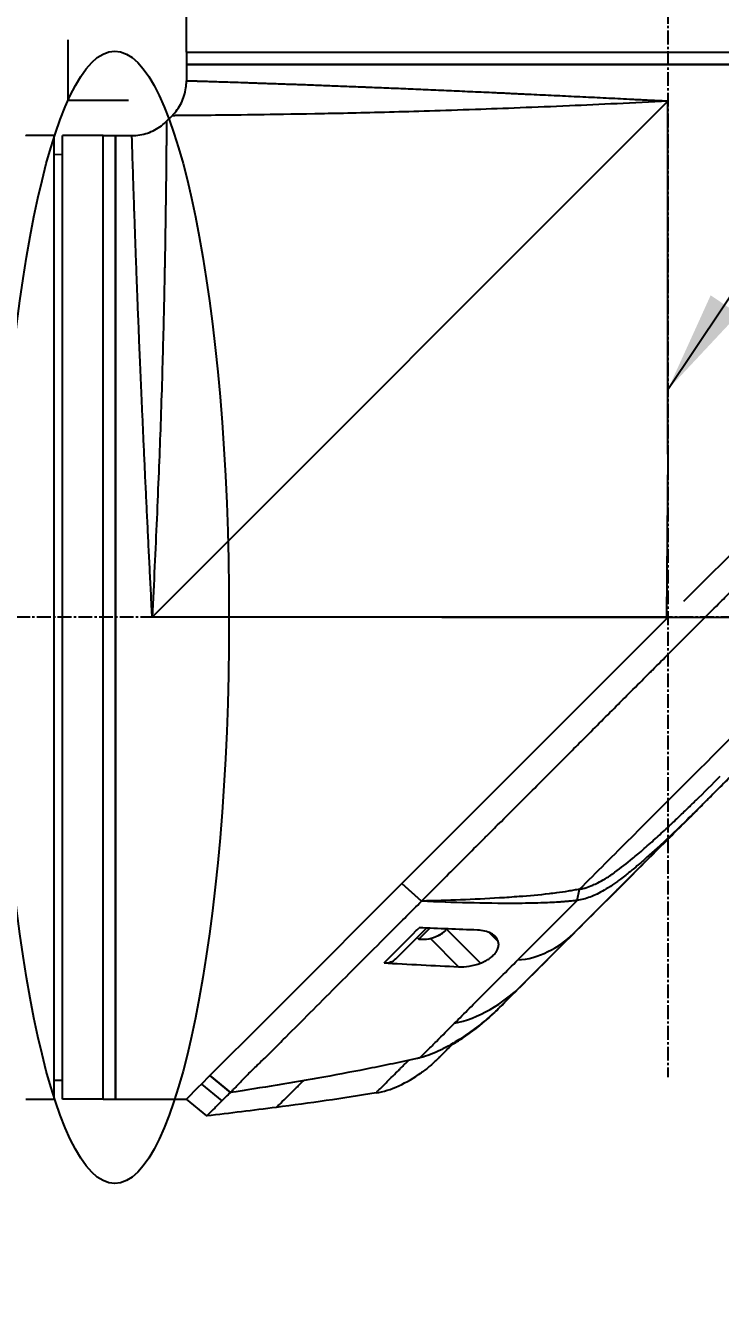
# Model space of a CAD drawing. Header units: millimetres. Extents: x 0 to 4378, y 0 to 2376.
# Drawn here: x 1566.3 to 1651.5, y 1111.5 to 1268.9 of the extents above; entities that cross this region are included whole.
import ezdxf

# ---------------------------------------------------------------- set-up
doc = ezdxf.new("R2010")
doc.units = ezdxf.units.MM
doc.header["$LTSCALE"] = 0.2
doc.linetypes.add('CENTER2', pattern=[1.125, 0.75, -0.125, 0.125, -0.125])
doc.layers.add('02_Center Line', color=1, linetype='CENTER2')
doc.layers.add('13_After Rev.Num.', color=6, linetype='Continuous')
doc.styles.add('Rainbow-5.0 Style', font='malgunsl.ttf')
doc.dimstyles.new('Rainbow-5.0 Style', dxfattribs={"dimtxt": 4, "dimasz": 2.5, "dimexe": 1, "dimexo": 1, "dimgap": 1, "dimtad": 1, "dimdsep": 46, "dimtxsty": 'Rainbow-5.0 Style', "dimcen": 0, "dimclrd": 251, "dimclre": 251, "dimclrt": 7, "dimazin": 3, "dimtp": 0.1, "dimtm": 0.1, "dimtfac": 0.61, "dimtmove": 0, "dimatfit": 3, "dimfxl": 1, "dimlwd": -1, "dimlwe": -1, "dimarcsym": 1})

# ---------------------------------------------------------------- blocks, each defined once
blk = doc.blocks.new('*D120')
at = {"color": 251, "linetype": 'ByBlock', "transparency": 16777216}
for p, q in [((1617.45, 1196.46), (1769.2, 1196.46)), ((1765.2, 781.46), (1765.2, 1186.46)), ((1617.45, 771.46), (1769.2, 771.46))]:
    blk.add_line(p, q, dxfattribs=at)
at = {"color": 251, "transparency": 16777216}
for points in [[(1763.53, 1186.46), (1766.87, 1186.46), (1765.2, 1196.46)], [(1763.53, 781.46), (1766.87, 781.46), (1765.2, 771.46)]]:
    blk.add_solid(points, dxfattribs=at)
at = {"layer": 'Defpoints', "color": 0, "transparency": 16777216}
for p in [(1613.45, 1196.46), (1765.2, 1196.46), (1613.45, 771.46)]:
    blk.add_point(p, dxfattribs=at)
at = {"color": 7, "transparency": 16777216, "insert": (1752.93, 983.96), "char_height": 16, "attachment_point": 5, "rotation": 90, "style": 'Rainbow-5.0 Style'}
blk.add_mtext('425', dxfattribs=at)
blk = doc.blocks.new('*D121')
at = {"color": 251, "linetype": 'ByBlock', "transparency": 16777216}
for p, q in [((1699.24, 1588.46), (1769.2, 1588.46)), ((1765.2, 1206.46), (1765.2, 1578.46)), ((1617.36, 1196.46), (1769.2, 1196.46))]:
    blk.add_line(p, q, dxfattribs=at)
at = {"color": 251, "transparency": 16777216}
for points in [[(1763.53, 1578.46), (1766.87, 1578.46), (1765.2, 1588.46)], [(1763.53, 1206.46), (1766.87, 1206.46), (1765.2, 1196.46)]]:
    blk.add_solid(points, dxfattribs=at)
at = {"layer": 'Defpoints', "color": 0, "transparency": 16777216}
for p in [(1695.24, 1588.46), (1765.2, 1588.46), (1613.36, 1196.46)]:
    blk.add_point(p, dxfattribs=at)
at = {"color": 7, "transparency": 16777216, "insert": (1752.92, 1392.46), "char_height": 16, "attachment_point": 5, "rotation": 90, "style": 'Rainbow-5.0 Style'}
blk.add_mtext('392', dxfattribs=at)
blk = doc.blocks.new('*D126')
at = {"color": 251, "linetype": 'ByBlock', "transparency": 16777216}
for p, q in [((1649.05, 1699.16), (1818.7, 1699.16)), ((1814.7, 781.46), (1814.7, 1689.16)), ((1649.05, 771.46), (1818.7, 771.46))]:
    blk.add_line(p, q, dxfattribs=at)
at = {"color": 251, "transparency": 16777216}
for points in [[(1813.03, 1689.16), (1816.36, 1689.16), (1814.7, 1699.16)], [(1813.03, 781.46), (1816.36, 781.46), (1814.7, 771.46)]]:
    blk.add_solid(points, dxfattribs=at)
at = {"layer": 'Defpoints', "color": 0, "transparency": 16777216}
for p in [(1645.05, 1699.16), (1814.7, 1699.16), (1645.05, 771.46)]:
    blk.add_point(p, dxfattribs=at)
at = {"color": 7, "transparency": 16777216, "insert": (1802.42, 1235.31), "char_height": 16, "attachment_point": 5, "rotation": 90, "style": 'Rainbow-5.0 Style'}
blk.add_mtext('927.7', dxfattribs=at)
blk = doc.blocks.new('*D127')
at = {"color": 251, "linetype": 'ByBlock', "transparency": 16777216}
for p, q in [((1496.65, 1260.07), (1496.65, 1396.68)), ((1645.05, 1395.45), (1645.05, 1388.68)), ((1635.05, 1392.68), (1506.65, 1392.68))]:
    blk.add_line(p, q, dxfattribs=at)
at = {"color": 251, "transparency": 16777216}
for points in [[(1506.65, 1394.35), (1506.65, 1391.02), (1496.65, 1392.68)], [(1635.05, 1394.35), (1635.05, 1391.02), (1645.05, 1392.68)]]:
    blk.add_solid(points, dxfattribs=at)
at = {"layer": 'Defpoints', "color": 0, "transparency": 16777216}
for p in [(1645.05, 1399.45), (1496.65, 1392.68), (1496.65, 1256.07)]:
    blk.add_point(p, dxfattribs=at)
at = {"color": 7, "transparency": 16777216, "insert": (1570.85, 1405), "char_height": 16, "attachment_point": 5, "style": 'Rainbow-5.0 Style'}
blk.add_mtext('148.4', dxfattribs=at)
blk = doc.blocks.new('A$C51789057')
for p, q in [((-59, 663.4), (-59, 668.4)), ((-59, 663.4), (59, 663.4)), ((-59, 663.4), (-59, 661.9)), ((-59, 663.4), (59, 663.4)), ((59, 661.9), (-59, 661.9)), ((-59, 661.9), (-59, 659.89)), ((-59, 661.9), (59, 661.9)), ((-63.2, 594.2), (0, 657.4)), ((-3.08, 657.25), (-3.08, 657.25)), ((-1.5, 657.33), (-1.5, 657.33)), ((0, 614.2), (0, 657.4)), ((-61.44, 654.96), (-60.76, 655.64)), ((-75.2, 653.2), (-78.2, 653.2)), ((-75.2, 535.2), (-75.2, 653.2)), ((-74.2, 535.2), (-74.2, 653.2)), ((-69.2, 653.2), (-74.2, 653.2)), ((-69.2, 535.2), (-69.2, 653.2)), ((-69.2, 653.2), (-67.7, 653.2)), ((-69.2, 535.2), (-69.2, 653.2)), ((-67.7, 653.2), (-67.7, 535.2)), ((-67.7, 653.2), (-65.69, 653.2)), ((-67.7, 535.2), (-67.7, 653.2)), ((-75.2, 650.9), (-74.2, 650.91)), ((1.96, 596.16), (32.6, 626.8)), ((0, 614.2), (-0.17, 594.2)), ((-0.17, 594.2), (-63.2, 594.2)), ((-22.67, 571.53), (-0.18, 594.02)), ((-0.18, 594.02), (0, 594.2)), ((-0.18, 594.03), (0, 594.2)), ((-0.18, 594.03), (-0.17, 594.2)), ((-0.18, 594.02), (-0.18, 594.03)), ((13.58, 580.61), (-20.62, 546.4)), ((-29.99, 564.21), (-22.67, 571.53)), ((-49.41, 544.79), (-29.99, 564.21)), ((-30.19, 559.42), (-32.62, 561.58)), ((-32.61, 561.59), (-30.18, 559.44)), ((-11.11, 559.52), (-10.83, 560.89)), ((-30.19, 559.42), (-30.18, 559.44)), ((-29.49, 560.14), (-29.49, 560.14)), ((-33.35, 552.37), (-29.58, 556.13)), ((-30.51, 554.78), (-29.17, 556.12)), ((-27.24, 555.84), (-27.24, 555.83)), ((-27.17, 556.04), (-22.97, 551.84)), ((-30.72, 554.99), (-30.51, 554.78)), ((-29.13, 554.88), (-25.65, 551.4)), ((-21.89, 555.59), (-20.78, 554.48)), ((-20.62, 546.4), (-20.62, 546.4)), ((-21.88, 545.2), (-21.91, 545.22)), ((-56.12, 538.08), (-49.41, 544.79)), ((-50.43, 539.23), (-50.43, 539.23)), ((-28.28, 540.03), (-28.28, 540.03)), ((-75.2, 537.5), (-74.2, 537.49)), ((-57.51, 536.69), (-57.17, 537.03)), ((-57.17, 537.03), (-56.13, 538.07)), ((-57.17, 537.03), (-54.68, 534.96)), ((-56.12, 538.08), (-56.13, 538.07)), ((-53.62, 535.99), (-56.13, 538.07)), ((-56.12, 538.08), (-53.61, 535.98)), ((-59, 535.2), (-57.52, 536.68)), ((-53.62, 535.99), (-53.62, 535.99)), ((-78.2, 535.2), (-75.2, 535.2)), ((-69.2, 535.2), (-74.2, 535.2)), ((-69.2, 535.2), (-67.7, 535.2)), ((-67.7, 535.2), (-59, 535.2)), ((-56.51, 533.13), (-59, 535.2))]:
    blk.add_line(p, q)
blk.add_arc((-30.14, 559.28), 4.52, 265.2393, 296.2367)
for centre, major_axis, ratio, start_param, end_param in [((4.01, 595.88), (-2.1, 2.14), 0.047046, 2.123062, 2.123097), ((23.1, 590.11), (62.48, 62.48), 0.000096, 1.878262, 1.948843), ((18.89, 589.5), (60.21, 60.19), 0.000118, 2.092388, 2.238245), ((-30.15, 559.26), (3.19, -3.19), 0.997423, 5.964226, 6.202632), ((-30.12, 559.3), (3.19, -3.19), 0.997423, 5.955485, 6.202632), ((-30.39, 559.03), (3.19, -3.19), 0.071747, 0.080554, 0.290609), ((-31.16, 558.26), (3.03, -3.03), 0.071747, 6.258817, 6.367971), ((-35.47, 554.5), (2.12, -2.13), 0.723628, 5.609776, 6.285676), ((261.62, 828.68), (290.94, 290.97), 0.00001, 3.386634, 3.421382), ((-34.85, 565.63), (10.42, 25.63), 0.82656, 4.179952, 4.245343)]:
    blk.add_ellipse(centre, major_axis=major_axis, ratio=ratio, start_param=start_param, end_param=end_param)
for points, knots in [([(-60.76, 655.64), (-60.3, 656.1), (-59.91, 656.64), (-59.34, 657.79), (-59.15, 658.42), (-59.02, 659.33), (-59, 659.61), (-59, 659.89)], [0, 0, 0, 0, 0.1945418, 0.1945418, 0.385603, 0.385603, 0.4694914, 0.4694914, 0.4694914, 0.4694914]), ([(0, 657.4), (-0.01, 657.4), (-0.04, 657.4), (-0.11, 657.41), (-0.21, 657.41), (-0.36, 657.42), (-0.55, 657.43), (-0.79, 657.44), (-1.09, 657.45), (-1.58, 657.48), (-2.18, 657.51), (-2.91, 657.54), (-3.63, 657.58), (-4.59, 657.63), (-5.79, 657.69), (-7.22, 657.76), (-8.65, 657.83), (-10.07, 657.9), (-11.96, 657.99), (-13.84, 658.08), (-15.7, 658.17), (-16.86, 658.22), (-17.78, 658.27), (-18.47, 658.3), (-19.16, 658.33), (-19.85, 658.37), (-20.54, 658.4), (-21.45, 658.44), (-22.57, 658.49), (-23.9, 658.55), (-25.65, 658.63), (-27.8, 658.72), (-29.88, 658.81), (-31.52, 658.88), (-32.73, 658.94), (-33.92, 658.99), (-35.1, 659.03), (-36.07, 659.07), (-36.83, 659.1), (-37.59, 659.13), (-38.52, 659.17), (-39.6, 659.21), (-40.66, 659.25), (-42.04, 659.31), (-43.7, 659.37), (-45.27, 659.43), (-46.47, 659.47), (-47.35, 659.5), (-48.2, 659.53), (-49.02, 659.56), (-49.68, 659.58), (-50.2, 659.6), (-50.71, 659.62), (-51.32, 659.64), (-52.25, 659.67), (-53.34, 659.71), (-54.51, 659.74), (-55.55, 659.78), (-56.31, 659.8), (-56.85, 659.82), (-57.16, 659.83), (-57.39, 659.84), (-57.55, 659.84), (-57.71, 659.85), (-57.91, 659.85), (-58.13, 659.86), (-58.44, 659.87), (-58.68, 659.88), (-58.84, 659.88), (-58.93, 659.88), (-58.98, 659.88), (-59, 659.89), (-59, 659.89), (-59, 659.89), (-59, 659.89)], [-0.0000644, -0.0000644, -0.0000644, -0.0000644, -0.0000148, 0.0000348, 0.000134, 0.0003324, 0.0005308, 0.0007292, 0.001126, 0.0015228, 0.0023163, 0.0031099, 0.0039035, 0.0046971, 0.0062842, 0.0078714, 0.0094585, 0.0110457, 0.0126328, 0.0158071, 0.0173942, 0.0189814, 0.019775, 0.0205685, 0.0213621, 0.0221557, 0.0229493, 0.0237428, 0.02533, 0.0269171, 0.0285043, 0.0316786, 0.0348529, 0.03644, 0.0380272, 0.0396143, 0.0412015, 0.0427886, 0.0435822, 0.0443758, 0.0459629, 0.04755, 0.0491372, 0.0507243, 0.0538986, 0.0570729, 0.0586601, 0.0602472, 0.0618344, 0.0634215, 0.0650087, 0.0658022, 0.0665958, 0.068183, 0.0697701, 0.0729444, 0.0761187, 0.079293, 0.0824673, 0.0840544, 0.0856416, 0.0864352, 0.0872287, 0.0880223, 0.0888159, 0.090403, 0.0919902, 0.0951645, 0.0967516, 0.0983388, 0.0999259, 0.1007195, 0.1015131, 0.1015159, 0.1015159, 0.1015159, 0.1015159]), ([(0, 657.4), (-4.27, 657.19), (-8.31, 657.01), (-12.07, 656.84), (-16.28, 656.66), (-20.13, 656.51), (-23.59, 656.39), (-27.61, 656.24), (-31.1, 656.14), (-34.12, 656.06), (-37.47, 655.97), (-40.23, 655.91), (-42.51, 655.87), (-42.77, 655.87), (-43.02, 655.86), (-43.26, 655.86), (-46.11, 655.8), (-48.37, 655.77), (-50.19, 655.75), (-50.37, 655.75), (-50.54, 655.74), (-50.72, 655.74), (-52.94, 655.71), (-54.64, 655.69), (-55.96, 655.68), (-56.05, 655.68), (-56.14, 655.68), (-56.23, 655.68), (-56.89, 655.67), (-57.49, 655.67), (-58.03, 655.66), (-58.38, 655.66), (-58.97, 655.66), (-59.54, 655.65), (-59.57, 655.65), (-59.59, 655.65), (-59.62, 655.65), (-60.09, 655.65), (-60.32, 655.65), (-60.45, 655.64), (-60.67, 655.64), (-60.76, 655.64), (-60.76, 655.64), (-60.76, 655.64), (-60.76, 655.64), (-60.76, 655.64)], [0, 0, 0, 0, 0.0513847, 0.0513847, 0.0513847, 0.1089687, 0.1089687, 0.1089687, 0.1757473, 0.1757473, 0.1757473, 0.25, 0.25, 0.25, 0.2549863, 0.2549863, 0.2549863, 0.3125, 0.3125, 0.3125, 0.3170092, 0.3170092, 0.3170092, 0.375, 0.375, 0.375, 0.3786541, 0.3786541, 0.3786541, 0.40625, 0.40625, 0.40625, 0.4375, 0.4375, 0.4375, 0.4390424, 0.4390424, 0.4390424, 0.46875, 0.46875, 0.46875, 0.5, 0.5, 0.5, 0.5000148, 0.5000148, 0.5000148, 0.5000148]), ([(-65.69, 653.2), (-65.04, 653.2), (-64.38, 653.31), (-63.16, 653.72), (-62.58, 654.02), (-61.85, 654.58), (-61.64, 654.76), (-61.44, 654.96)], [0, 0, 0, 0, 0.1945418, 0.1945418, 0.385603, 0.385603, 0.4694914, 0.4694914, 0.4694914, 0.4694914]), ([(-61.44, 654.96), (-61.44, 654.96), (-61.44, 654.87), (-61.44, 654.66), (-61.45, 654.52), (-61.45, 654.29), (-61.45, 653.82), (-61.45, 653.8), (-61.45, 653.78), (-61.45, 653.77), (-61.46, 653.19), (-61.46, 652.6), (-61.46, 652.29), (-61.47, 651.73), (-61.47, 651.11), (-61.48, 650.43), (-61.48, 650.37), (-61.48, 650.31), (-61.48, 650.26), (-61.49, 648.92), (-61.51, 647.18), (-61.54, 644.92), (-61.54, 644.8), (-61.54, 644.68), (-61.55, 644.56), (-61.57, 642.72), (-61.6, 640.4), (-61.66, 637.46), (-61.66, 637.3), (-61.66, 637.13), (-61.67, 636.96), (-61.71, 634.65), (-61.77, 631.82), (-61.86, 628.32), (-61.93, 625.32), (-62.04, 621.82), (-62.18, 617.8), (-62.19, 617.6), (-62.2, 617.41), (-62.2, 617.21), (-62.32, 613.87), (-62.47, 610.22), (-62.64, 606.27), (-62.8, 602.49), (-62.99, 598.44), (-63.2, 594.2)], [0.5000431, 0.5000431, 0.5000431, 0.5000431, 0.53125, 0.53125, 0.53125, 0.5614637, 0.5614637, 0.5614637, 0.5625, 0.5625, 0.5625, 0.59375, 0.59375, 0.59375, 0.6225557, 0.6225557, 0.6225557, 0.625, 0.625, 0.625, 0.6844623, 0.6844623, 0.6844623, 0.6875, 0.6875, 0.6875, 0.7466289, 0.7466289, 0.7466289, 0.75, 0.75, 0.75, 0.8157706, 0.8157706, 0.8157706, 0.8722986, 0.8722986, 0.8722986, 0.875, 0.875, 0.875, 0.9388377, 0.9388377, 0.9388377, 1, 1, 1, 1]), ([(-78.2, 653.2), (-78.26, 653.2), (-78.31, 653.2), (-78.37, 653.2), (-78.42, 653.2), (-78.47, 653.2), (-78.51, 653.2), (-78.56, 653.2), (-78.59, 653.2), (-78.62, 653.2), (-78.65, 653.2), (-78.68, 653.2), (-78.69, 653.2), (-78.7, 653.2), (-78.7, 653.2), (-78.7, 653.2), (-78.7, 653.2), (-78.7, 653.2), (-78.7, 653.2)], [0, 0, 0, 0, 0.1074676, 0.1074676, 0.1074676, 0.2149351, 0.2149351, 0.2149351, 0.3224051, 0.3224051, 0.3224051, 0.4298767, 0.4298767, 0.4298767, 0.5, 0.5, 0.5, 0.5001155, 0.5001155, 0.5001155, 0.5001155]), ([(-63.2, 594.2), (-63.21, 594.32), (-63.21, 594.44), (-63.22, 594.56), (-63.22, 594.69), (-63.23, 594.81), (-63.24, 594.93), (-63.25, 595.17), (-63.26, 595.41), (-63.27, 595.66), (-63.29, 596.14), (-63.32, 596.62), (-63.34, 597.11), (-63.37, 597.59), (-63.39, 598.07), (-63.41, 598.55), (-63.44, 599.03), (-63.46, 599.51), (-63.49, 599.99), (-63.53, 600.95), (-63.58, 601.9), (-63.63, 602.85), (-63.68, 603.8), (-63.72, 604.74), (-63.77, 605.69), (-63.81, 606.63), (-63.86, 607.56), (-63.9, 608.5), (-63.95, 609.43), (-63.99, 610.36), (-64.04, 611.29), (-64.06, 611.75), (-64.08, 612.21), (-64.1, 612.67), (-64.12, 613.13), (-64.14, 613.59), (-64.17, 614.05), (-64.21, 614.97), (-64.25, 615.87), (-64.29, 616.76), (-64.33, 617.66), (-64.37, 618.54), (-64.41, 619.41), (-64.45, 620.28), (-64.49, 621.14), (-64.52, 621.98), (-64.56, 622.83), (-64.6, 623.66), (-64.63, 624.49), (-64.67, 625.31), (-64.7, 626.13), (-64.74, 626.93), (-64.77, 627.73), (-64.8, 628.52), (-64.83, 629.3), (-64.85, 629.69), (-64.86, 630.07), (-64.88, 630.45), (-64.9, 630.84), (-64.91, 631.22), (-64.93, 631.59), (-64.96, 632.35), (-64.98, 633.08), (-65.01, 633.8), (-65.04, 634.51), (-65.07, 635.21), (-65.09, 635.89), (-65.12, 636.57), (-65.14, 637.24), (-65.17, 637.88), (-65.19, 638.53), (-65.21, 639.15), (-65.24, 639.76), (-65.26, 640.38), (-65.28, 640.97), (-65.3, 641.54), (-65.32, 642.12), (-65.34, 642.68), (-65.36, 643.22), (-65.37, 643.49), (-65.38, 643.75), (-65.39, 644.01), (-65.4, 644.27), (-65.4, 644.53), (-65.41, 644.78), (-65.43, 645.28), (-65.45, 645.76), (-65.46, 646.21), (-65.48, 646.67), (-65.49, 647.1), (-65.5, 647.51), (-65.52, 647.93), (-65.53, 648.32), (-65.54, 648.68), (-65.55, 649.05), (-65.57, 649.4), (-65.58, 649.72), (-65.59, 650.05), (-65.6, 650.35), (-65.61, 650.63), (-65.61, 650.92), (-65.62, 651.18), (-65.63, 651.41), (-65.64, 651.65), (-65.64, 651.86), (-65.65, 652.06), (-65.66, 652.25), (-65.66, 652.41), (-65.67, 652.56), (-65.67, 652.7), (-65.67, 652.82), (-65.68, 652.91), (-65.68, 653.01), (-65.68, 653.08), (-65.68, 653.13), (-65.68, 653.15), (-65.68, 653.17), (-65.68, 653.18), (-65.69, 653.19), (-65.69, 653.2), (-65.69, 653.2), (-65.69, 653.2), (-65.69, 653.2), (-65.69, 653.2)], [-0.00006369, -0.00006369, -0.00006369, -0.00006369, 0.00029651, 0.00029651, 0.00029651, 0.00065671, 0.00065671, 0.00065671, 0.00137712, 0.00137712, 0.00137712, 0.00281792, 0.00281792, 0.00281792, 0.00425873, 0.00425873, 0.00425873, 0.00569954, 0.00569954, 0.00569954, 0.00858115, 0.00858115, 0.00858115, 0.01146277, 0.01146277, 0.01146277, 0.01434438, 0.01434438, 0.01434438, 0.017226, 0.017226, 0.017226, 0.0186668, 0.0186668, 0.0186668, 0.02010761, 0.02010761, 0.02010761, 0.02298922, 0.02298922, 0.02298922, 0.02587084, 0.02587084, 0.02587084, 0.02875245, 0.02875245, 0.02875245, 0.03163407, 0.03163407, 0.03163407, 0.03451568, 0.03451568, 0.03451568, 0.0373973, 0.0373973, 0.0373973, 0.0388381, 0.0388381, 0.0388381, 0.04027891, 0.04027891, 0.04027891, 0.04316053, 0.04316053, 0.04316053, 0.04604214, 0.04604214, 0.04604214, 0.04892569, 0.04892569, 0.04892569, 0.05180537, 0.05180537, 0.05180537, 0.05468698, 0.05468698, 0.05468698, 0.0575686, 0.0575686, 0.0575686, 0.0590094, 0.0590094, 0.0590094, 0.06045021, 0.06045021, 0.06045021, 0.06333183, 0.06333183, 0.06333183, 0.06621344, 0.06621344, 0.06621344, 0.06909505, 0.06909505, 0.06909505, 0.07197667, 0.07197667, 0.07197667, 0.07485819, 0.07485819, 0.07485819, 0.0777399, 0.0777399, 0.0777399, 0.08062151, 0.08062151, 0.08062151, 0.08350313, 0.08350313, 0.08350313, 0.08638474, 0.08638474, 0.08638474, 0.08926636, 0.08926636, 0.08926636, 0.09070485, 0.09070485, 0.09070485, 0.09214797, 0.09214797, 0.09214797, 0.09214861, 0.09214861, 0.09214861, 0.09214861]), ([(-30.18, 559.44), (-29.02, 560.61), (-27.74, 561.89), (-26.35, 563.28), (-25.23, 564.41), (-23.92, 565.71), (-22.41, 567.22), (-22.23, 567.4), (-21.85, 567.78), (-21.26, 568.37), (-21.01, 568.61), (-20.73, 568.9), (-20.41, 569.21), (-19.59, 570.04), (-18.91, 570.71), (-18.4, 571.22), (-17.33, 572.28), (-15.98, 573.64), (-14.33, 575.29), (-13.53, 576.09), (-12.73, 576.89), (-11.94, 577.68), (-11.36, 578.26), (-10.79, 578.84), (-10.21, 579.41), (-8.84, 580.79), (-7.45, 582.18), (-6.07, 583.56), (-5.57, 584.07), (-4.97, 584.66), (-4.28, 585.35), (-3.47, 586.17), (-2.85, 586.78), (-2.44, 587.2), (-2.18, 587.46), (-2, 587.64), (-1.9, 587.74), (-1.2, 588.43), (-0.51, 589.13), (0.19, 589.83), (1.12, 590.77), (1.82, 591.46), (2.28, 591.92), (2.3, 591.94), (2.32, 591.97), (2.34, 591.99), (3.71, 593.36), (5.08, 594.72), (6.46, 596.1), (6.69, 596.33), (6.91, 596.55), (7.13, 596.78), (8.42, 598.06), (9.59, 599.24), (10.63, 600.27), (10.91, 600.55), (11.37, 601.01), (12.03, 601.67), (12.24, 601.88), (12.47, 602.1), (12.71, 602.35), (13.58, 603.21), (14.27, 603.9), (14.78, 604.42), (16.31, 605.94), (17.68, 607.31), (18.9, 608.53), (19.64, 609.26), (20.43, 610.05), (21.27, 610.89), (21.82, 611.44), (22.39, 612.01), (22.97, 612.6), (23.65, 613.27), (24.32, 613.95), (24.99, 614.61), (25.66, 615.28), (26.32, 615.95), (26.98, 616.61), (27.38, 617.01), (27.77, 617.4), (28.13, 617.77), (29.21, 618.84), (30.13, 619.77), (30.92, 620.55), (32.15, 621.79), (33.44, 623.07), (34.75, 624.39)], [-1, -1, -1, -1, -0.9375, -0.9375, -0.9375, -0.875, -0.875, -0.875, -0.8528979, -0.8528979, -0.8528979, -0.84375, -0.84375, -0.84375, -0.8125, -0.8125, -0.8125, -0.75, -0.75, -0.75, -0.7138981, -0.7138981, -0.7138981, -0.6875, -0.6875, -0.6875, -0.625, -0.625, -0.625, -0.5982143, -0.5982143, -0.5982143, -0.5763525, -0.5763525, -0.5763525, -0.5625, -0.5625, -0.5625, -0.53125, -0.53125, -0.53125, -0.5, -0.5, -0.5, -0.4990096, -0.4990096, -0.4990096, -0.4375, -0.4375, -0.4375, -0.4283694, -0.4283694, -0.4283694, -0.375, -0.375, -0.375, -0.3512462, -0.3512462, -0.3512462, -0.34375, -0.34375, -0.34375, -0.3125, -0.3125, -0.3125, -0.25, -0.25, -0.25, -0.2121786, -0.2121786, -0.2121786, -0.1875, -0.1875, -0.1875, -0.15625, -0.15625, -0.15625, -0.125, -0.125, -0.125, -0.1091039, -0.1091039, -0.1091039, -0.0625, -0.0625, -0.0625, 0, 0, 0, 0]), ([(-10.83, 560.89), (-8.74, 562.98), (-6.62, 565.1), (-4.47, 567.25), (-2.32, 569.4), (-0.15, 571.57), (2.04, 573.76), (4.23, 575.95), (6.43, 578.15), (8.64, 580.36), (9.74, 581.46), (10.84, 582.56), (11.95, 583.67), (13.06, 584.78), (14.18, 585.9), (15.26, 586.98), (16.34, 588.06), (17.38, 589.1), (18.43, 590.14), (20.42, 592.14), (22.43, 594.15), (24.4, 596.12), (25.91, 597.63), (27.41, 599.13), (28.9, 600.62), (30.38, 602.1), (31.85, 603.57), (33.3, 605.02)], [0, 0, 0, 0, 0.1448174, 0.1448174, 0.1448174, 0.2896349, 0.2896349, 0.2896349, 0.4344523, 0.4344523, 0.4344523, 0.506861, 0.506861, 0.506861, 0.5792697, 0.5792697, 0.5792697, 0.6516784, 0.6516784, 0.6516784, 0.7896349, 0.7896349, 0.7896349, 0.8948175, 0.8948175, 0.8948175, 1, 1, 1, 1]), ([(13.58, 580.61), (12.02, 579.04), (10.45, 577.47), (8.49, 575.52), (8.1, 575.12), (7.08, 574.1), (6.53, 573.55), (5.65, 572.68), (5.36, 572.38), (4.91, 571.93), (4.77, 571.79), (4.48, 571.5), (4.33, 571.36), (4.19, 571.21)], [-1.142804, -1.142804, -1.142804, -1.142804, -0.592912, -0.592912, -0.45543, -0.45543, -0.23364, -0.23364, -0.121763, -0.121763, -0.062324, -0.062324, -0.00003, -0.00003, -0.00003, -0.00003]), ([(-10.83, 560.89), (-10.74, 560.91), (-10.64, 560.92), (-10.46, 560.96), (-10.36, 560.99), (-10.2, 561.03), (-10.13, 561.05), (-9.78, 561.16), (-9.5, 561.27), (-9.01, 561.48), (-8.8, 561.57), (-8.3, 561.83), (-8, 562), (-7.62, 562.23), (-7.53, 562.28), (-7.24, 562.46), (-7.04, 562.6), (-6.72, 562.82), (-6.6, 562.9), (-5.76, 563.5), (-5.04, 564.07), (-4.11, 564.84), (-3.9, 565.02), (-3.16, 565.64), (-2.65, 566.09), (-1.62, 567), (-1.12, 567.46), (-0.09, 568.4), (0.43, 568.89), (1.15, 569.57), (1.35, 569.77), (1.73, 570.13), (1.92, 570.31), (2.53, 570.89), (2.86, 571.22), (3.21, 571.56), (3.33, 571.68), (4.37, 572.69), (5.54, 573.86), (6.42, 574.74)], [-1.416337, -1.416337, -1.416337, -1.416337, -1.398932, -1.398932, -1.380652, -1.380652, -1.367794, -1.367794, -1.313038, -1.313038, -1.272781, -1.272781, -1.213268, -1.213268, -1.196077, -1.196077, -1.154545, -1.154545, -1.130465, -1.130465, -0.980623, -0.980623, -0.935487, -0.935487, -0.825371, -0.825371, -0.71547, -0.71547, -0.6014, -0.6014, -0.556109, -0.556109, -0.516092, -0.516092, -0.424444, -0.424444, -0.373187, -0.373187, 0, 0, 0, 0]), ([(-11.62, 555.4), (-9.13, 557.9), (-6.54, 560.49), (-3.89, 563.13), (-1.25, 565.78), (1.46, 568.48), (4.19, 571.21)], [0, 0, 0, 0, 0.5000002, 0.5000002, 0.5000002, 0.9999991, 0.9999991, 0.9999991, 0.9999991]), ([(4.19, 571.21), (2.53, 569.55), (0.85, 567.91), (-1.1, 566.12), (-1.33, 565.91), (-1.98, 565.32), (-2.41, 564.94), (-3.06, 564.37), (-3.26, 564.19), (-3.68, 563.83), (-3.89, 563.65), (-4.46, 563.18), (-4.81, 562.9), (-5.38, 562.45), (-5.59, 562.29), (-5.96, 562.01), (-6.12, 561.89), (-6.46, 561.65), (-6.63, 561.53), (-7.13, 561.19), (-7.47, 560.97), (-8.38, 560.44), (-8.94, 560.15), (-10.04, 559.74), (-10.67, 559.58), (-11.11, 559.52)], [0, 0, 0, 0, 0.704884, 0.704884, 0.798881, 0.798881, 0.96881, 0.96881, 1.049234, 1.049234, 1.129494, 1.129494, 1.263271, 1.263271, 1.33961, 1.33961, 1.39992, 1.39992, 1.461242, 1.461242, 1.58275, 1.58275, 1.779675, 1.779675, 1.957146, 1.957146, 1.957146, 1.957146]), ([(-10.83, 560.89), (-11.06, 560.85), (-11.3, 560.81), (-11.76, 560.73), (-11.98, 560.69), (-12.7, 560.57), (-13.17, 560.5), (-13.95, 560.4), (-14.25, 560.36), (-15.79, 560.18), (-17.01, 560.07), (-19.03, 559.93), (-19.83, 559.87), (-23.79, 559.63), (-27.03, 559.52), (-30.18, 559.44)], [-2.328232, -2.328232, -2.328232, -2.328232, -2.236921, -2.236921, -2.146631, -2.146631, -1.979175, -1.979175, -1.86867, -1.86867, -1.427637, -1.427637, -1.135586, -1.135586, -0.000019, -0.000019, -0.000019, -0.000019]), ([(-53.61, 535.98), (-53.54, 536.05), (-53.47, 536.13), (-53.41, 536.21), (-53.37, 536.24), (-53.34, 536.28), (-53.3, 536.32), (-53.27, 536.36), (-53.23, 536.39), (-53.19, 536.43), (-53.04, 536.59), (-52.89, 536.74), (-52.73, 536.91), (-52.42, 537.23), (-52.09, 537.58), (-51.74, 537.94), (-51.39, 538.3), (-51.01, 538.67), (-50.62, 539.05), (-50.23, 539.43), (-49.82, 539.82), (-49.4, 540.22), (-49.19, 540.43), (-48.97, 540.64), (-48.76, 540.85), (-48.65, 540.95), (-48.54, 541.06), (-48.43, 541.17), (-48.32, 541.28), (-48.21, 541.39), (-48.1, 541.5), (-47.66, 541.95), (-47.21, 542.4), (-46.75, 542.87), (-45.82, 543.8), (-44.84, 544.78), (-43.83, 545.79), (-41.8, 547.82), (-39.62, 550), (-37.33, 552.29), (-36.19, 553.43), (-35.02, 554.6), (-33.83, 555.79), (-32.64, 556.98), (-31.43, 558.2), (-30.19, 559.42)], [0, 0, 0, 0, 0.015625, 0.015625, 0.015625, 0.023438, 0.023438, 0.023438, 0.03125, 0.03125, 0.03125, 0.0625, 0.0625, 0.0625, 0.125, 0.125, 0.125, 0.1875, 0.1875, 0.1875, 0.25, 0.25, 0.25, 0.28125, 0.28125, 0.28125, 0.296875, 0.296875, 0.296875, 0.3125, 0.3125, 0.3125, 0.375, 0.375, 0.375, 0.5, 0.5, 0.5, 0.75, 0.75, 0.75, 0.875, 0.875, 0.875, 1, 1, 1, 1]), ([(-11.11, 559.52), (-11.2, 559.51), (-11.37, 559.49), (-11.43, 559.48), (-11.44, 559.48), (-11.6, 559.46), (-11.72, 559.45), (-11.87, 559.44), (-11.91, 559.43), (-12.03, 559.42), (-12.13, 559.41), (-12.34, 559.4), (-12.46, 559.39), (-12.75, 559.36), (-12.91, 559.35), (-13.17, 559.33), (-13.26, 559.33), (-14.1, 559.27), (-14.83, 559.24), (-16.05, 559.2), (-16.53, 559.18), (-17.57, 559.17), (-18.15, 559.16), (-20.6, 559.15), (-22.58, 559.18), (-26.34, 559.27), (-28.24, 559.34), (-30.19, 559.42)], [-2.292528, -2.292528, -2.292528, -2.292528, -2.286102, -2.286102, -2.268778, -2.268778, -2.21392, -2.21392, -2.200352, -2.200352, -2.166284, -2.166284, -2.122718, -2.122718, -2.066862, -2.066862, -2.035032, -2.035032, -1.780722, -1.780722, -1.611184, -1.611184, -1.416336, -1.416336, -0.709611, -0.709611, -0.000052, -0.000052, -0.000052, -0.000052]), ([(-34.78, 551.87), (-34.59, 552.06), (-34.39, 552.26), (-34.2, 552.45), (-33.1, 553.55), (-31.97, 554.68), (-30.83, 555.82), (-30.71, 555.94), (-30.6, 556.05), (-30.48, 556.17)], [0, 0, 0, 0, 0.000971552, 0.000971552, 0.000971552, 0.006478779, 0.006478779, 0.006478779, 0.007034679, 0.007034679, 0.007034679, 0.007034679]), ([(-23.34, 555.89), (-24.54, 555.93), (-25.71, 555.98), (-28.08, 556.07), (-29.3, 556.12), (-30.48, 556.17)], [0.000001, 0.000001, 0.000001, 0.000001, 0.4349359, 0.4349359, 0.8581097, 0.8581097, 0.8581097, 0.8581097]), ([(-20.78, 554.48), (-20.84, 554.69), (-20.95, 554.88), (-21.25, 555.22), (-21.44, 555.37), (-21.9, 555.61), (-22.15, 555.7), (-22.71, 555.83), (-23.02, 555.88), (-23.34, 555.89)], [-0.4713906, -0.4713906, -0.4713906, -0.4713906, -0.3552717, -0.3552717, -0.2348479, -0.2348479, -0.1171972, -0.1171972, 0, 0, 0, 0]), ([(-22.97, 551.84), (-22.78, 551.91), (-22.6, 551.99), (-22.26, 552.16), (-22.11, 552.25), (-21.81, 552.45), (-21.67, 552.55), (-21.4, 552.79), (-21.28, 552.91), (-21.01, 553.25), (-20.89, 553.45), (-20.77, 553.81), (-20.74, 553.96), (-20.73, 554.23), (-20.75, 554.36), (-20.78, 554.48)], [0.000001, 0.000001, 0.000001, 0.000001, 0.0601566, 0.0601566, 0.1139936, 0.1139936, 0.1696633, 0.1696633, 0.2316702, 0.2316702, 0.3255714, 0.3255714, 0.3976261, 0.3976261, 0.463731, 0.463731, 0.463731, 0.463731]), ([(-18, 549.02), (-17, 550.02), (-15.96, 551.06), (-14.89, 552.13), (-13.83, 553.2), (-12.73, 554.29), (-11.62, 555.4)], [0, 0, 0, 0, 0.5, 0.5, 0.5, 1, 1, 1, 1]), ([(-34.78, 551.87), (-33.5, 551.8), (-31.7, 551.71), (-28.63, 551.55), (-27.17, 551.48), (-25.65, 551.4)], [0.000001, 0.000001, 0.000001, 0.000001, 0.4628328, 0.4628328, 0.9589294, 0.9589294, 0.9589294, 0.9589294]), ([(-26.14, 544.49), (-24.96, 545.67), (-23.7, 546.93), (-22.4, 548.23), (-21.1, 549.52), (-19.76, 550.87), (-18.38, 552.25)], [-1, -1, -1, -1, -0.5, -0.5, -0.5, 0, 0, 0, 0]), ([(-25.65, 551.4), (-25.25, 551.38), (-24.81, 551.4), (-23.86, 551.55), (-23.39, 551.67), (-22.97, 551.84)], [-0.2620253, -0.2620253, -0.2620253, -0.2620253, -0.1363366, -0.1363366, 0, 0, 0, 0]), ([(-20.63, 546.4), (-20.83, 546.19), (-21.04, 546), (-21.47, 545.61), (-21.68, 545.42), (-21.9, 545.23)], [-0.1726595, -0.1726595, -0.1726595, -0.1726595, -0.0863353, -0.0863353, 0, 0, 0, 0]), ([(-26.46, 541.86), (-26.04, 542.1), (-25.62, 542.36), (-25.21, 542.63), (-24.04, 543.4), (-22.93, 544.26), (-21.88, 545.2)], [-0.5706772, -0.5706772, -0.5706772, -0.5706772, -0.4232454, -0.4232454, -0.4232454, 0, 0, 0, 0]), ([(-21.9, 545.23), (-22.18, 544.99), (-22.47, 544.75), (-23.05, 544.28), (-23.34, 544.05), (-23.94, 543.6), (-24.25, 543.38), (-24.86, 542.96), (-25.17, 542.75), (-25.48, 542.55)], [-0.4459231, -0.4459231, -0.4459231, -0.4459231, -0.3352187, -0.3352187, -0.2236271, -0.2236271, -0.1112915, -0.1112915, -0.0000001, -0.0000001, -0.0000001, -0.0000001]), ([(-30.39, 540.24), (-30.23, 540.4), (-30.07, 540.56), (-29.91, 540.72), (-29.74, 540.89), (-29.58, 541.05), (-29.41, 541.22), (-29.07, 541.56), (-28.73, 541.9), (-28.37, 542.26), (-27.66, 542.97), (-26.91, 543.72), (-26.14, 544.49)], [-1, -1, -1, -1, -0.875, -0.875, -0.875, -0.75, -0.75, -0.75, -0.5, -0.5, -0.5, 0, 0, 0, 0]), ([(-25.48, 542.55), (-26.26, 542.05), (-26.96, 541.65), (-27.58, 541.34), (-27.67, 541.29), (-27.76, 541.25), (-27.85, 541.2), (-28.27, 541), (-28.69, 540.81), (-29.1, 540.65), (-29.49, 540.5), (-29.93, 540.36), (-30.39, 540.24)], [-1, -1, -1, -1, -0.5653341, -0.5653341, -0.5653341, -0.5, -0.5, -0.5, -0.25, -0.25, -0.25, 0, 0, 0, 0]), ([(-26.23, 542.08), (-26.67, 541.64), (-27.06, 541.26), (-27.88, 540.44), (-28.2, 540.11), (-28.27, 540.05)], [0.8183013, 0.8183013, 0.8183013, 0.8183013, 1.1911256, 1.1911256, 1.7900605, 1.7900605, 1.7900605, 1.7900605]), ([(-30.39, 540.24), (-30.52, 540.21), (-30.64, 540.18), (-30.76, 540.15), (-30.88, 540.12), (-31, 540.1), (-31.13, 540.07), (-31.37, 540.01), (-31.61, 539.96), (-31.86, 539.91), (-32.35, 539.8), (-32.84, 539.7), (-33.33, 539.6), (-34.31, 539.4), (-35.29, 539.2), (-36.27, 539), (-38.24, 538.61), (-40.21, 538.24), (-42.18, 537.88), (-45.98, 537.2), (-49.79, 536.58), (-53.61, 535.98)], [0, 0, 0, 0, 0.015912, 0.015912, 0.015912, 0.031824, 0.031824, 0.031824, 0.0636481, 0.0636481, 0.0636481, 0.1272961, 0.1272961, 0.1272961, 0.2545922, 0.2545922, 0.2545922, 0.5091845, 0.5091845, 0.5091845, 1, 1, 1, 1]), ([(-27.41, 540.91), (-27.51, 540.81), (-27.6, 540.71), (-27.69, 540.63), (-27.86, 540.46), (-28, 540.32), (-28.08, 540.23)], [0, 0, 0, 0, 0.336695, 0.336695, 0.336695, 1, 1, 1, 1]), ([(-35.77, 535.95), (-35.77, 535.95), (-35.76, 535.96), (-35.75, 535.97), (-35.74, 535.98), (-35.72, 536), (-35.69, 536.03), (-35.64, 536.08), (-35.56, 536.16), (-35.45, 536.27), (-35.24, 536.48), (-34.93, 536.79), (-34.54, 537.18), (-34.15, 537.57), (-33.67, 538.05), (-33.13, 538.59), (-33.06, 538.66), (-32.99, 538.73), (-32.92, 538.8), (-32.89, 538.83), (-32.85, 538.87), (-32.82, 538.9), (-32.78, 538.94), (-32.75, 538.97), (-32.71, 539.01), (-32.57, 539.15), (-32.42, 539.3), (-32.27, 539.45), (-32.11, 539.61), (-31.96, 539.76), (-31.8, 539.92)], [0, 0, 0, 0, 0.0488509, 0.0488509, 0.0488509, 0.1122608, 0.1122608, 0.1122608, 0.2390807, 0.2390807, 0.2390807, 0.4927204, 0.4927204, 0.4927204, 0.7463601, 0.7463601, 0.7463601, 0.7780651, 0.7780651, 0.7780651, 0.7939176, 0.7939176, 0.7939176, 0.80977, 0.80977, 0.80977, 0.87318, 0.87318, 0.87318, 0.9363273, 0.9363273, 0.9363273, 0.9363273]), ([(-28.3, 540.02), (-28.3, 540.02), (-28.3, 540.02), (-28.3, 540.01), (-28.3, 540.01), (-28.31, 540.01), (-28.31, 540), (-28.32, 540), (-28.32, 539.99), (-28.33, 539.98), (-28.34, 539.98), (-28.35, 539.96), (-28.36, 539.96), (-28.39, 539.93), (-28.41, 539.91), (-28.48, 539.84), (-28.54, 539.79), (-28.76, 539.58), (-28.94, 539.42), (-29.46, 538.98), (-29.82, 538.7), (-30.18, 538.44)], [0, 0, 0, 0, 0.0037207, 0.0037207, 0.0062095, 0.0062095, 0.0083603, 0.0083603, 0.0107968, 0.0107968, 0.0129836, 0.0129836, 0.0165297, 0.0165297, 0.0242728, 0.0242728, 0.0474725, 0.0474725, 0.1170629, 0.1170629, 0.2528079, 0.2528079, 0.2528079, 0.2528079]), ([(-47.98, 534.17), (-47.98, 534.17), (-47.98, 534.17), (-47.96, 534.19), (-47.94, 534.21), (-47.88, 534.27), (-47.82, 534.33), (-47.58, 534.57), (-47.34, 534.8), (-46.73, 535.4), (-46.36, 535.77), (-45.87, 536.25), (-45.82, 536.31), (-45.74, 536.39), (-45.71, 536.42), (-45.65, 536.48), (-45.62, 536.51), (-45.47, 536.65), (-45.35, 536.77), (-45.05, 537.07), (-44.86, 537.25), (-44.67, 537.44)], [0.5009551, 0.5009551, 0.5009551, 0.5009551, 0.53125, 0.53125, 0.5624999, 0.5624999, 0.6249999, 0.6249999, 0.7499999, 0.7499999, 0.8749999, 0.8749999, 0.8906249, 0.8906249, 0.8984374, 0.8984374, 0.9062499, 0.9062499, 0.9374999, 0.9374999, 0.9830788, 0.9830788, 0.9830788, 0.9830788]), ([(-53.62, 535.99), (-53.82, 535.81), (-54, 535.63), (-54.18, 535.46), (-54.26, 535.37), (-54.35, 535.29), (-54.43, 535.21), (-54.47, 535.16), (-54.51, 535.12), (-54.55, 535.08), (-54.57, 535.06), (-54.6, 535.04), (-54.62, 535.02), (-54.64, 535), (-54.66, 534.98), (-54.68, 534.96)], [-1, -1, -1, -1, -0.5, -0.5, -0.5, -0.25, -0.25, -0.25, -0.125, -0.125, -0.125, -0.0625, -0.0625, -0.0625, 0, 0, 0, 0]), ([(-53.61, 535.98), (-53.61, 535.98), (-53.61, 535.98), (-53.62, 535.99), (-53.62, 535.99), (-53.62, 535.99)], [0.0000000889, 0.0000000889, 0.0000000889, 0.0000000889, 0.0002019726, 0.0002019726, 0.0002833084, 0.0002833084, 0.0002833084, 0.0002833084]), ([(-78.7, 535.2), (-78.7, 535.2), (-78.69, 535.2), (-78.67, 535.2), (-78.65, 535.2), (-78.63, 535.2), (-78.59, 535.2), (-78.56, 535.2), (-78.51, 535.2), (-78.47, 535.2), (-78.42, 535.2), (-78.36, 535.2), (-78.31, 535.2), (-78.27, 535.2), (-78.24, 535.2), (-78.2, 535.2)], [0.5001155, 0.5001155, 0.5001155, 0.5001155, 0.6074676, 0.6074676, 0.6074676, 0.7149351, 0.7149351, 0.7149351, 0.8224051, 0.8224051, 0.8224051, 0.9298767, 0.9298767, 0.9298767, 1, 1, 1, 1]), ([(-54.68, 534.96), (-54.76, 534.88), (-54.84, 534.8), (-54.92, 534.72), (-54.99, 534.64), (-55.07, 534.57), (-55.14, 534.5), (-55.28, 534.35), (-55.42, 534.22), (-55.54, 534.09), (-55.79, 533.85), (-55.99, 533.65), (-56.14, 533.5), (-56.29, 533.34), (-56.4, 533.24), (-56.46, 533.18), (-56.49, 533.15), (-56.5, 533.14), (-56.51, 533.13), (-56.51, 533.13), (-56.51, 533.13), (-56.51, 533.13)], [-1, -1, -1, -1, -0.9375, -0.9375, -0.9375, -0.875, -0.875, -0.875, -0.75, -0.75, -0.75, -0.5, -0.5, -0.5, -0.25, -0.25, -0.25, -0.125, -0.125, -0.125, -0.1093435, -0.1093435, -0.1093435, -0.1093435])]:
    blk.add_open_spline(points, degree=3, knots=knots)
for points in [[(-65.69, 653.2), (-65.69, 653.2), (-65.69, 653.2), (-65.69, 653.2)], [(2.64, 569.64), (3.46, 570.46), (4.05, 571.07), (4.18, 571.21)], [(2.64, 569.64), (0.52, 567.54), (-1.56, 565.47), (-3.64, 563.39)], [(-6.16, 560.87), (-6.31, 560.71), (-6.46, 560.56), (-6.61, 560.41)], [(-6.61, 560.41), (-6.61, 560.41), (-6.6, 560.42), (-6.6, 560.42)], [(-18.38, 552.25), (-15.98, 552.3), (-13.2, 553.82), (-11.62, 555.4)], [(-26.14, 544.49), (-23.41, 544.93), (-19.97, 547.05), (-18, 549.02)], [(-28.08, 540.23), (-28.19, 540.12), (-28.27, 540.05), (-28.28, 540.03)], [(-27.34, 540.98), (-27.36, 540.95), (-27.38, 540.93), (-27.41, 540.91)], [(-28.3, 540.02), (-28.29, 540.02), (-28.29, 540.03), (-28.28, 540.03)], [(-28.28, 540.03), (-28.28, 540.03), (-28.28, 540.04), (-28.27, 540.05)], [(-35.77, 535.95), (-34, 536.19), (-31.93, 537.2), (-30.22, 538.42)], [(-30.22, 538.42), (-30.21, 538.42), (-30.2, 538.43), (-30.18, 538.44)], [(-35.77, 535.95), (-39.82, 535.27), (-43.9, 534.69), (-47.98, 534.17)], [(-59, 535.2), (-59, 535.2), (-59, 535.2), (-59, 535.2)], [(-47.98, 534.17), (-50.82, 533.8), (-53.66, 533.46), (-56.51, 533.13)]]:
    blk.add_open_spline(points, degree=3)
at = {"layer": '02_Center Line', "ltscale": 11.288275}
for p, q in [((0, 1049.58), (0, 537.87)), ((71.68, 594.2), (-247.88, 594.2))]:
    blk.add_line(p, q, dxfattribs=at)
blk = doc.blocks.new('Blk$L1P0-3O23B')
for q in [(63.35, -1.67), (70.72, 5.7)]:
    blk.add_line((63.35, 5.7), q)
blk.add_ellipse((0, 0), major_axis=(69.35, 0), ratio=0.201954)

msp = doc.modelspace()

# ---------------------------------------------------------------- block references
msp.add_blockref('A$C51789057', (1645.046, 602.257))
at = {"layer": '13_After Rev.Num.', "rotation": 90}
msp.add_blockref('Blk$L1P0-3O23B', (1577.255, 1196.455), dxfattribs=at)

# ---------------------------------------------------------------- dimensions: what is measured, and where the dimension line sits
for base, p1, p2, picture, middle in [((1814.696, 1699.157), (1645.046, 771.457), (1645.046, 1699.157), '*D126', (1802.424, 1235.307)), ((1765.201, 1588.457), (1613.359, 1196.457), (1695.244, 1588.457), '*D121', (1752.924, 1392.457)), ((1765.201, 1196.457), (1613.446, 771.457), (1613.446, 1196.457), '*D120', (1752.929, 983.957))]:
    dim = msp.add_linear_dim(base=base, p1=p1, p2=p2, angle=90, dimstyle='Rainbow-5.0 Style', override={"dimscale": 4, "dimtol": 0, "dimlim": 0, "dimtp": 0.1, "dimtm": 0.1, "dimtfac": 0.61, "dimtdec": 2, "dimtolj": 0, "dimtzin": 8})
    dim.commit()
    dim.dimension.update_dxf_attribs({"geometry": picture, "text_midpoint": middle})
dim = msp.add_linear_dim(base=(1496.646, 1392.683), p1=(1645.046, 1399.45), p2=(1496.646, 1256.073), dimstyle='Rainbow-5.0 Style', override={"dimscale": 4, "dimtol": 0, "dimlim": 0, "dimtp": 0.1, "dimtm": 0.1, "dimtfac": 0.61, "dimtdec": 2, "dimtolj": 0, "dimtzin": 8})
dim.commit()
dim.dimension.update_dxf_attribs({"geometry": '*D127', "text_midpoint": (1570.846, 1405.004)})

# ---------------------------------------------------------------- leaders
msp.add_leader([(1645.046, 1224.357), (1864.122, 1551.924)], dimstyle='Rainbow-5.0 Style', override={"dimscale": 5, "dimgap": 1, "dimtad": 1})

doc.saveas('drawing.dxf')
